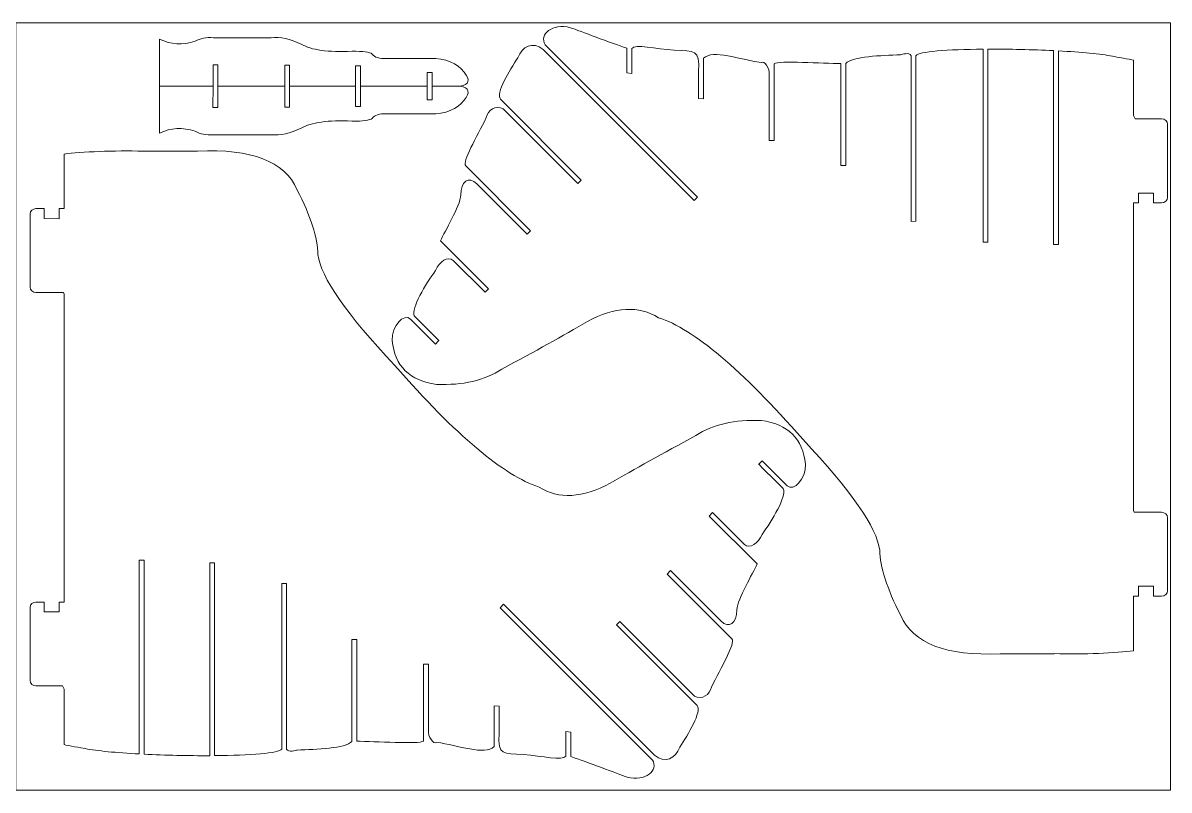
# Model space of a CAD drawing. Header units: centimetres. Extents: x -177 to 125, y 9 to 88.
# Drawn here: x 6 to 65.1, y 48 to 87.5 of the extents above; entities that cross this region are included whole.
import ezdxf

# ---------------------------------------------------------------- set-up
doc = ezdxf.new("R2010")
doc.units = ezdxf.units.CM
doc.header["$MEASUREMENT"] = 0
doc.layers.add('Camada 1', color=7, linetype='Continuous')

msp = doc.modelspace()

# ---------------------------------------------------------------- linework, layer by layer
at = {"layer": 'Camada 1', "color": 250, "lineweight": 20}
msp.add_lwpolyline([(5.63762, 48.00975), (65.13762, 48.00975), (65.13762, 87.50975), (5.63762, 87.50975), (5.63762, 48.00975)], close=True, dxfattribs=at)
at = {"layer": 'Camada 1', "color": 177, "lineweight": 9}
for points, knots in [([(56.34942, 55.03052), (53.57235, 54.90082), (51.86596, 55.55899), (51.23032, 57.00461), (51.23032, 57.00461), (50.51931, 58.39034), (50.15959, 59.50904), (50.15127, 60.36059), (50.15127, 60.36059), (50.00054, 61.52942), (48.6788, 63.43285), (46.1863, 66.07082), (46.1863, 66.07082), (43.04105, 69.66069), (40.56506, 71.74786), (38.75848, 72.33198), (38.75848, 72.33198), (37.73788, 72.96644), (36.51656, 72.89961), (35.09453, 72.13165), (35.09453, 72.13165), (33.8566, 71.41374), (32.38428, 70.59562), (30.67795, 69.67715), (30.67795, 69.67715), (29.7914, 69.1013), (28.67051, 68.84258), (27.31534, 68.90087), (27.31534, 68.90087), (25.93525, 69.0845), (25.17402, 69.8359), (25.03179, 71.15481), (25.03179, 71.15481), (25.02326, 71.93104), (25.62205, 72.58306), (25.98225, 72.25796), (25.98225, 72.25796), (25.98225, 72.25796), (27.26684, 70.97358), (27.26684, 70.97358), (27.26684, 70.97358), (27.26684, 70.97358), (27.49277, 71.21523), (27.44385, 71.15088), (27.44385, 71.15088), (27.44344, 71.15036), (26.16175, 72.43196), (26.16183, 72.43195), (26.16183, 72.43195), (26.00331, 72.79174), (26.75104, 74.06579), (27.27222, 74.76948), (27.27222, 74.76948), (27.46799, 75.23189), (27.89851, 75.5299), (28.18161, 75.27823), (28.18161, 75.27823), (28.18161, 75.27823), (29.81649, 73.64335), (29.81649, 73.64335), (29.81649, 73.64335), (29.81649, 73.64335), (29.99326, 73.82012), (29.99326, 73.82012), (29.99326, 73.82012), (29.99326, 73.82012), (27.52397, 76.28944), (27.52397, 76.28944), (27.52397, 76.28944), (27.75219, 76.80133), (28.51951, 78.04312), (28.57725, 78.65154), (28.57725, 78.65154), (28.56406, 79.33144), (28.96112, 79.65636), (29.4019, 79.21938), (29.4019, 79.21938), (29.4019, 79.21938), (31.98875, 76.63254), (31.98875, 76.63254), (31.98875, 76.63254), (31.98875, 76.63254), (32.16552, 76.80934), (32.16552, 76.80934), (32.16552, 76.80934), (32.16552, 76.80934), (28.82548, 80.14935), (28.82548, 80.14935), (28.82548, 80.14935), (28.62034, 80.35364), (29.38999, 81.6332), (29.88209, 82.63363), (29.88209, 82.63363), (29.95614, 83.01627), (30.37149, 83.30172), (30.75202, 83.08878), (30.75202, 83.08878), (30.75202, 83.08878), (34.59607, 79.24473), (34.59607, 79.24473), (34.59607, 79.24473), (34.59607, 79.24473), (34.77284, 79.4215), (34.77284, 79.4215), (34.77284, 79.4215), (34.77284, 79.4215), (30.61839, 83.57597), (30.61839, 83.57597), (30.61839, 83.57597), (30.36007, 83.89449), (31.07016, 85.06361), (31.5132, 85.71421), (31.5132, 85.71421), (31.71437, 86.30748), (32.27391, 86.58337), (32.80765, 86.13928), (32.80765, 86.13928), (32.80765, 86.13928), (40.58489, 78.36204), (40.58489, 78.36204), (40.58489, 78.36204), (40.58489, 78.36204), (40.76791, 78.54504), (40.76791, 78.54504), (40.76791, 78.54504), (40.76791, 78.54504), (32.91663, 86.38384), (32.91663, 86.38384), (32.91663, 86.38384), (32.58887, 86.91648), (33.28064, 87.50904), (34.21512, 87.26469)], [0, 0, 0, 0, 0.02941176, 0.02941176, 0.02941176, 0.02941176, 0.05882353, 0.05882353, 0.05882353, 0.05882353, 0.08823529, 0.08823529, 0.08823529, 0.08823529, 0.11764706, 0.11764706, 0.11764706, 0.11764706, 0.14705882, 0.14705882, 0.14705882, 0.14705882, 0.17647059, 0.17647059, 0.17647059, 0.17647059, 0.20588235, 0.20588235, 0.20588235, 0.20588235, 0.23529412, 0.23529412, 0.23529412, 0.23529412, 0.26470588, 0.26470588, 0.26470588, 0.26470588, 0.29411765, 0.29411765, 0.29411765, 0.29411765, 0.32352941, 0.32352941, 0.32352941, 0.32352941, 0.35294118, 0.35294118, 0.35294118, 0.35294118, 0.38235294, 0.38235294, 0.38235294, 0.38235294, 0.41176471, 0.41176471, 0.41176471, 0.41176471, 0.44117647, 0.44117647, 0.44117647, 0.44117647, 0.47058824, 0.47058824, 0.47058824, 0.47058824, 0.5, 0.5, 0.5, 0.5, 0.52941176, 0.52941176, 0.52941176, 0.52941176, 0.55882353, 0.55882353, 0.55882353, 0.55882353, 0.58823529, 0.58823529, 0.58823529, 0.58823529, 0.61764706, 0.61764706, 0.61764706, 0.61764706, 0.64705882, 0.64705882, 0.64705882, 0.64705882, 0.67647059, 0.67647059, 0.67647059, 0.67647059, 0.70588235, 0.70588235, 0.70588235, 0.70588235, 0.73529412, 0.73529412, 0.73529412, 0.73529412, 0.76470588, 0.76470588, 0.76470588, 0.76470588, 0.79411765, 0.79411765, 0.79411765, 0.79411765, 0.82352941, 0.82352941, 0.82352941, 0.82352941, 0.85294118, 0.85294118, 0.85294118, 0.85294118, 0.88235294, 0.88235294, 0.88235294, 0.88235294, 0.91176471, 0.91176471, 0.91176471, 0.91176471, 0.94117647, 0.94117647, 0.94117647, 0.94117647, 1, 1, 1, 1]), ([(34.21512, 87.26469), (34.73426, 87.09039), (36.27057, 86.48836), (37.12248, 86.20956), (37.12248, 86.20956), (37.12248, 86.20956), (37.12248, 84.94677), (37.12248, 84.94677), (37.12248, 84.94677), (37.12248, 84.94677), (37.37248, 84.91333), (37.37248, 84.91333), (37.37248, 84.91333), (37.37248, 84.91333), (37.37248, 86.18574), (37.37248, 86.18574), (37.37248, 86.18574), (37.53855, 86.4415), (38.61299, 86.16968), (39.56129, 86.10673)], [0, 0, 0, 0, 0.16666667, 0.16666667, 0.16666667, 0.16666667, 0.33333333, 0.33333333, 0.33333333, 0.33333333, 0.5, 0.5, 0.5, 0.5, 0.66666667, 0.66666667, 0.66666667, 0.66666667, 1, 1, 1, 1]), ([(39.56129, 86.10673), (40.61464, 86.03229), (40.90189, 86.18106), (40.8133, 85.01695), (40.8133, 85.01695), (40.8133, 85.01695), (40.8133, 83.61242), (40.8133, 83.61242), (40.8133, 83.61242), (40.8133, 83.61242), (41.0633, 83.60103), (41.0633, 83.60103), (41.0633, 83.60103), (41.0633, 83.60103), (41.06331, 85.69238), (41.06331, 85.69238), (41.06331, 85.69238), (41.56447, 86.16291), (42.9232, 85.62393), (44.03829, 85.47475), (44.03829, 85.47475), (44.21206, 85.60125), (44.48312, 85.17278), (44.46196, 84.84606), (44.46196, 84.84606), (44.46196, 84.84606), (44.46196, 81.45347), (44.46196, 81.45347), (44.46196, 81.45347), (44.46196, 81.45347), (44.71195, 81.45347), (44.71195, 81.45347), (44.71195, 81.45347), (44.71195, 81.45347), (44.713, 85.40552), (44.713, 85.40552), (44.713, 85.40552), (44.94055, 85.58827), (47.2377, 85.42002), (48.15375, 85.41423), (48.15375, 85.41423), (48.15375, 85.41423), (48.15254, 80.17169), (48.15254, 80.17169), (48.15254, 80.17169), (48.15254, 80.17169), (48.40253, 80.17169), (48.40253, 80.17169), (48.40253, 80.17169), (48.40253, 80.17169), (48.40253, 85.42221), (48.40253, 85.42221), (48.40253, 85.42221), (48.72938, 85.79856), (50.23863, 85.82745), (51.22305, 85.87128), (51.22305, 85.87128), (51.27658, 85.88226), (51.67602, 86.02056), (51.76435, 85.82143), (51.76435, 85.82143), (51.76435, 85.82143), (51.76435, 77.29095), (51.76435, 77.29095), (51.76435, 77.29095), (51.76435, 77.29095), (52.01435, 77.29548), (52.01435, 77.29548), (52.01435, 77.29548), (52.01435, 77.29548), (52.01435, 85.82142), (52.01435, 85.82142), (52.01435, 85.82142), (52.16126, 86.04021), (53.64987, 86.14472), (55.47092, 86.15935)], [0, 0, 0, 0, 0.05, 0.05, 0.05, 0.05, 0.1, 0.1, 0.1, 0.1, 0.15, 0.15, 0.15, 0.15, 0.2, 0.2, 0.2, 0.2, 0.25, 0.25, 0.25, 0.25, 0.3, 0.3, 0.3, 0.3, 0.35, 0.35, 0.35, 0.35, 0.4, 0.4, 0.4, 0.4, 0.45, 0.45, 0.45, 0.45, 0.5, 0.5, 0.5, 0.5, 0.55, 0.55, 0.55, 0.55, 0.6, 0.6, 0.6, 0.6, 0.65, 0.65, 0.65, 0.65, 0.7, 0.7, 0.7, 0.7, 0.75, 0.75, 0.75, 0.75, 0.8, 0.8, 0.8, 0.8, 0.85, 0.85, 0.85, 0.85, 0.9, 0.9, 0.9, 0.9, 1, 1, 1, 1]), ([(55.72091, 86.1608), (55.72091, 86.1608), (55.72092, 76.22564), (55.72092, 76.22564), (55.72092, 76.22564), (55.72092, 76.22564), (55.47091, 76.22564), (55.47091, 76.22564), (55.47091, 76.22564), (55.47091, 76.22564), (55.47092, 86.15937), (55.47092, 86.15937)], [0, 0, 0, 0, 0.25, 0.25, 0.25, 0.25, 0.5, 0.5, 0.5, 0.5, 1, 1, 1, 1]), ([(59.35485, 86.07088), (59.35485, 86.07088), (59.35485, 76.09931), (59.35485, 76.09931), (59.35485, 76.09931), (59.35485, 76.09931), (59.10485, 76.09931), (59.10485, 76.09931), (59.10485, 76.09931), (59.10485, 76.09931), (59.10486, 86.08375), (59.10486, 86.08375)], [0, 0, 0, 0, 0.25, 0.25, 0.25, 0.25, 0.5, 0.5, 0.5, 0.5, 1, 1, 1, 1]), ([(59.13503, 55.03324), (60.66068, 54.98834), (62.33553, 55.06894), (63.22819, 55.18022), (63.22819, 55.18022), (63.22819, 55.18022), (63.22819, 57.93159), (63.22819, 57.93159), (63.22819, 57.93159), (63.22819, 57.93159), (63.22819, 57.99402), (63.22819, 57.99402), (63.22819, 57.99402), (63.22819, 57.99402), (63.47818, 57.99403), (63.47818, 57.99403), (63.47818, 57.99403), (63.47818, 57.99403), (63.47818, 58.51265), (63.47818, 58.51265), (63.47818, 58.51265), (63.47818, 58.51265), (64.25818, 58.50824), (64.25818, 58.50824), (64.25818, 58.50824), (64.25818, 58.50824), (64.25819, 57.99402), (64.25819, 57.99402), (64.25819, 57.99402), (64.25819, 57.99402), (64.67387, 57.99403), (64.67387, 57.99403), (64.67387, 57.99403), (64.83887, 57.99403), (64.97388, 58.11812), (64.97388, 58.26978), (64.97388, 58.26978), (64.97388, 58.26978), (64.97388, 62.03829), (64.97388, 62.03829), (64.97388, 62.03829), (64.97388, 62.18995), (64.83888, 62.31404), (64.67387, 62.31404), (64.67387, 62.31404), (64.67387, 62.31404), (63.25742, 62.31404), (63.25742, 62.31404), (63.25742, 62.31404), (63.25742, 62.31404), (63.22819, 62.40423), (63.22819, 62.40423), (63.22819, 62.40423), (63.22819, 62.40423), (63.22819, 78.00577), (63.22819, 78.00577), (63.22819, 78.00577), (63.22819, 78.00577), (63.22819, 78.24901), (63.22819, 78.24901), (63.22819, 78.24901), (63.22819, 78.24901), (63.47818, 78.24901), (63.47818, 78.24901), (63.47818, 78.24901), (63.47818, 78.24901), (63.47818, 78.74938), (63.47818, 78.74938), (63.47818, 78.74938), (63.47818, 78.74938), (64.25819, 78.74871), (64.25819, 78.74871), (64.25819, 78.74871), (64.25819, 78.74871), (64.25819, 78.24901), (64.25819, 78.24901), (64.25819, 78.24901), (64.25819, 78.24901), (64.67387, 78.24901), (64.67387, 78.24901), (64.67387, 78.24901), (64.83888, 78.24901), (64.97387, 78.37309), (64.97387, 78.52475), (64.97387, 78.52475), (64.97387, 78.52475), (64.97387, 82.29326), (64.97387, 82.29326), (64.97387, 82.29326), (64.97387, 82.44492), (64.83888, 82.56901), (64.67388, 82.56901), (64.67388, 82.56901), (64.67388, 82.56901), (63.30593, 82.56901), (63.30593, 82.56901), (63.30593, 82.56901), (63.30593, 82.56901), (63.22818, 82.74298), (63.22818, 82.74298), (63.22818, 82.74298), (63.22818, 82.74298), (63.22819, 85.59028), (63.22819, 85.59028), (63.22819, 85.59028), (63.02676, 85.64074), (62.35253, 85.75646), (62.13688, 85.79629)], [0, 0, 0, 0, 0.03571429, 0.03571429, 0.03571429, 0.03571429, 0.07142857, 0.07142857, 0.07142857, 0.07142857, 0.10714286, 0.10714286, 0.10714286, 0.10714286, 0.14285714, 0.14285714, 0.14285714, 0.14285714, 0.17857143, 0.17857143, 0.17857143, 0.17857143, 0.21428571, 0.21428571, 0.21428571, 0.21428571, 0.25, 0.25, 0.25, 0.25, 0.28571429, 0.28571429, 0.28571429, 0.28571429, 0.32142857, 0.32142857, 0.32142857, 0.32142857, 0.35714286, 0.35714286, 0.35714286, 0.35714286, 0.39285714, 0.39285714, 0.39285714, 0.39285714, 0.42857143, 0.42857143, 0.42857143, 0.42857143, 0.46428571, 0.46428571, 0.46428571, 0.46428571, 0.5, 0.5, 0.5, 0.5, 0.53571429, 0.53571429, 0.53571429, 0.53571429, 0.57142857, 0.57142857, 0.57142857, 0.57142857, 0.60714286, 0.60714286, 0.60714286, 0.60714286, 0.64285714, 0.64285714, 0.64285714, 0.64285714, 0.67857143, 0.67857143, 0.67857143, 0.67857143, 0.71428571, 0.71428571, 0.71428571, 0.71428571, 0.75, 0.75, 0.75, 0.75, 0.78571429, 0.78571429, 0.78571429, 0.78571429, 0.82142857, 0.82142857, 0.82142857, 0.82142857, 0.85714286, 0.85714286, 0.85714286, 0.85714286, 0.89285714, 0.89285714, 0.89285714, 0.89285714, 0.92857143, 0.92857143, 0.92857143, 0.92857143, 1, 1, 1, 1]), ([(12.22347, 80.90724), (10.69782, 80.95214), (9.02297, 80.87154), (8.13031, 80.76026), (8.13031, 80.76026), (8.13031, 80.76026), (8.13031, 78.00889), (8.13031, 78.00889), (8.13031, 78.00889), (8.13031, 78.00889), (8.13031, 77.94646), (8.13031, 77.94646), (8.13031, 77.94646), (8.13031, 77.94646), (7.88032, 77.94645), (7.88032, 77.94645), (7.88032, 77.94645), (7.88032, 77.94645), (7.88032, 77.42783), (7.88032, 77.42783), (7.88032, 77.42783), (7.88032, 77.42783), (7.10032, 77.43224), (7.10032, 77.43224), (7.10032, 77.43224), (7.10032, 77.43224), (7.10031, 77.94646), (7.10031, 77.94646), (7.10031, 77.94646), (7.10031, 77.94646), (6.68463, 77.94645), (6.68463, 77.94645), (6.68463, 77.94645), (6.51963, 77.94645), (6.38462, 77.82236), (6.38462, 77.6707), (6.38462, 77.6707), (6.38462, 77.6707), (6.38462, 73.90219), (6.38462, 73.90219), (6.38462, 73.90219), (6.38462, 73.75053), (6.51962, 73.62644), (6.68463, 73.62644), (6.68463, 73.62644), (6.68463, 73.62644), (8.10108, 73.62644), (8.10108, 73.62644), (8.10108, 73.62644), (8.10108, 73.62644), (8.13031, 73.53625), (8.13031, 73.53625), (8.13031, 73.53625), (8.13031, 73.53625), (8.13031, 57.93471), (8.13031, 57.93471), (8.13031, 57.93471), (8.13031, 57.93471), (8.13031, 57.69147), (8.13031, 57.69147), (8.13031, 57.69147), (8.13031, 57.69147), (7.88032, 57.69147), (7.88032, 57.69147), (7.88032, 57.69147), (7.88032, 57.69147), (7.88032, 57.1911), (7.88032, 57.1911), (7.88032, 57.1911), (7.88032, 57.1911), (7.10031, 57.19177), (7.10031, 57.19177), (7.10031, 57.19177), (7.10031, 57.19177), (7.10031, 57.69147), (7.10031, 57.69147), (7.10031, 57.69147), (7.10031, 57.69147), (6.68463, 57.69147), (6.68463, 57.69147), (6.68463, 57.69147), (6.51962, 57.69147), (6.38463, 57.56739), (6.38463, 57.41573), (6.38463, 57.41573), (6.38463, 57.41573), (6.38463, 53.64722), (6.38463, 53.64722), (6.38463, 53.64722), (6.38463, 53.49556), (6.51962, 53.37147), (6.68462, 53.37147), (6.68462, 53.37147), (6.68462, 53.37147), (8.05257, 53.37147), (8.05257, 53.37147), (8.05257, 53.37147), (8.05257, 53.37147), (8.13032, 53.1975), (8.13032, 53.1975), (8.13032, 53.1975), (8.13032, 53.1975), (8.13031, 50.3502), (8.13031, 50.3502), (8.13031, 50.3502), (8.33174, 50.29974), (9.00597, 50.18402), (9.22162, 50.14419)], [0, 0, 0, 0, 0.03571429, 0.03571429, 0.03571429, 0.03571429, 0.07142857, 0.07142857, 0.07142857, 0.07142857, 0.10714286, 0.10714286, 0.10714286, 0.10714286, 0.14285714, 0.14285714, 0.14285714, 0.14285714, 0.17857143, 0.17857143, 0.17857143, 0.17857143, 0.21428571, 0.21428571, 0.21428571, 0.21428571, 0.25, 0.25, 0.25, 0.25, 0.28571429, 0.28571429, 0.28571429, 0.28571429, 0.32142857, 0.32142857, 0.32142857, 0.32142857, 0.35714286, 0.35714286, 0.35714286, 0.35714286, 0.39285714, 0.39285714, 0.39285714, 0.39285714, 0.42857143, 0.42857143, 0.42857143, 0.42857143, 0.46428571, 0.46428571, 0.46428571, 0.46428571, 0.5, 0.5, 0.5, 0.5, 0.53571429, 0.53571429, 0.53571429, 0.53571429, 0.57142857, 0.57142857, 0.57142857, 0.57142857, 0.60714286, 0.60714286, 0.60714286, 0.60714286, 0.64285714, 0.64285714, 0.64285714, 0.64285714, 0.67857143, 0.67857143, 0.67857143, 0.67857143, 0.71428571, 0.71428571, 0.71428571, 0.71428571, 0.75, 0.75, 0.75, 0.75, 0.78571429, 0.78571429, 0.78571429, 0.78571429, 0.82142857, 0.82142857, 0.82142857, 0.82142857, 0.85714286, 0.85714286, 0.85714286, 0.85714286, 0.89285714, 0.89285714, 0.89285714, 0.89285714, 0.92857143, 0.92857143, 0.92857143, 0.92857143, 1, 1, 1, 1]), ([(15.00908, 80.90996), (17.78615, 81.03966), (19.49254, 80.38149), (20.12818, 78.93587), (20.12818, 78.93587), (20.83919, 77.55014), (21.19891, 76.43144), (21.20723, 75.57989), (21.20723, 75.57989), (21.35796, 74.41106), (22.6797, 72.50763), (25.1722, 69.86966), (25.1722, 69.86966), (28.31745, 66.27979), (30.79344, 64.19262), (32.60002, 63.6085), (32.60002, 63.6085), (33.62062, 62.97404), (34.84194, 63.04087), (36.26397, 63.80883), (36.26397, 63.80883), (37.5019, 64.52674), (38.97422, 65.34486), (40.68055, 66.26333), (40.68055, 66.26333), (41.5671, 66.83918), (42.68799, 67.0979), (44.04316, 67.03961), (44.04316, 67.03961), (45.42325, 66.85598), (46.18448, 66.10458), (46.32671, 64.78567), (46.32671, 64.78567), (46.33524, 64.00944), (45.73645, 63.35742), (45.37625, 63.68252), (45.37625, 63.68252), (45.37625, 63.68252), (44.09166, 64.9669), (44.09166, 64.9669), (44.09166, 64.9669), (44.09166, 64.9669), (43.86573, 64.72525), (43.91465, 64.7896), (43.91465, 64.7896), (43.91506, 64.79012), (45.19675, 63.50852), (45.19667, 63.50853), (45.19667, 63.50853), (45.35519, 63.14874), (44.60746, 61.87469), (44.08628, 61.171), (44.08628, 61.171), (43.89051, 60.70859), (43.45999, 60.41058), (43.17689, 60.66225), (43.17689, 60.66225), (43.17689, 60.66225), (41.54201, 62.29713), (41.54201, 62.29713), (41.54201, 62.29713), (41.54201, 62.29713), (41.36524, 62.12036), (41.36524, 62.12036), (41.36524, 62.12036), (41.36524, 62.12036), (43.83453, 59.65104), (43.83453, 59.65104), (43.83453, 59.65104), (43.60631, 59.13915), (42.83899, 57.89736), (42.78125, 57.28894), (42.78125, 57.28894), (42.79444, 56.60904), (42.39738, 56.28412), (41.9566, 56.7211), (41.9566, 56.7211), (41.9566, 56.7211), (39.36975, 59.30794), (39.36975, 59.30794), (39.36975, 59.30794), (39.36975, 59.30794), (39.19298, 59.13114), (39.19298, 59.13114), (39.19298, 59.13114), (39.19298, 59.13114), (42.53302, 55.79113), (42.53302, 55.79113), (42.53302, 55.79113), (42.73816, 55.58684), (41.96851, 54.30728), (41.47641, 53.30685), (41.47641, 53.30685), (41.40236, 52.92421), (40.98701, 52.63876), (40.60648, 52.8517), (40.60648, 52.8517), (40.60648, 52.8517), (36.76243, 56.69575), (36.76243, 56.69575), (36.76243, 56.69575), (36.76243, 56.69575), (36.58566, 56.51898), (36.58566, 56.51898), (36.58566, 56.51898), (36.58566, 56.51898), (40.74011, 52.36451), (40.74011, 52.36451), (40.74011, 52.36451), (40.99843, 52.04599), (40.28834, 50.87687), (39.8453, 50.22627), (39.8453, 50.22627), (39.64413, 49.633), (39.08459, 49.35711), (38.55085, 49.8012), (38.55085, 49.8012), (38.55085, 49.8012), (30.77361, 57.57844), (30.77361, 57.57844), (30.77361, 57.57844), (30.77361, 57.57844), (30.59059, 57.39544), (30.59059, 57.39544), (30.59059, 57.39544), (30.59059, 57.39544), (38.44187, 49.55664), (38.44187, 49.55664), (38.44187, 49.55664), (38.76963, 49.024), (38.07786, 48.43144), (37.14338, 48.67579)], [0, 0, 0, 0, 0.02941176, 0.02941176, 0.02941176, 0.02941176, 0.05882353, 0.05882353, 0.05882353, 0.05882353, 0.08823529, 0.08823529, 0.08823529, 0.08823529, 0.11764706, 0.11764706, 0.11764706, 0.11764706, 0.14705882, 0.14705882, 0.14705882, 0.14705882, 0.17647059, 0.17647059, 0.17647059, 0.17647059, 0.20588235, 0.20588235, 0.20588235, 0.20588235, 0.23529412, 0.23529412, 0.23529412, 0.23529412, 0.26470588, 0.26470588, 0.26470588, 0.26470588, 0.29411765, 0.29411765, 0.29411765, 0.29411765, 0.32352941, 0.32352941, 0.32352941, 0.32352941, 0.35294118, 0.35294118, 0.35294118, 0.35294118, 0.38235294, 0.38235294, 0.38235294, 0.38235294, 0.41176471, 0.41176471, 0.41176471, 0.41176471, 0.44117647, 0.44117647, 0.44117647, 0.44117647, 0.47058824, 0.47058824, 0.47058824, 0.47058824, 0.5, 0.5, 0.5, 0.5, 0.52941176, 0.52941176, 0.52941176, 0.52941176, 0.55882353, 0.55882353, 0.55882353, 0.55882353, 0.58823529, 0.58823529, 0.58823529, 0.58823529, 0.61764706, 0.61764706, 0.61764706, 0.61764706, 0.64705882, 0.64705882, 0.64705882, 0.64705882, 0.67647059, 0.67647059, 0.67647059, 0.67647059, 0.70588235, 0.70588235, 0.70588235, 0.70588235, 0.73529412, 0.73529412, 0.73529412, 0.73529412, 0.76470588, 0.76470588, 0.76470588, 0.76470588, 0.79411765, 0.79411765, 0.79411765, 0.79411765, 0.82352941, 0.82352941, 0.82352941, 0.82352941, 0.85294118, 0.85294118, 0.85294118, 0.85294118, 0.88235294, 0.88235294, 0.88235294, 0.88235294, 0.91176471, 0.91176471, 0.91176471, 0.91176471, 0.94117647, 0.94117647, 0.94117647, 0.94117647, 1, 1, 1, 1]), ([(27.44069, 71.15395), (27.45192, 71.16434), (27.4549, 71.16542), (27.44385, 71.15088), (27.44385, 71.15088), (27.44384, 71.15087), (27.44277, 71.15191), (27.44069, 71.15395)], [0, 0, 0, 0, 0.33333333, 0.33333333, 0.33333333, 0.33333333, 1, 1, 1, 1]), ([(43.91781, 64.78653), (43.90658, 64.77614), (43.9036, 64.77506), (43.91465, 64.7896), (43.91465, 64.7896), (43.91466, 64.78961), (43.91573, 64.78857), (43.91781, 64.78653)], [0, 0, 0, 0, 0.33333333, 0.33333333, 0.33333333, 0.33333333, 1, 1, 1, 1]), ([(12.00365, 49.8696), (12.00365, 49.8696), (12.00365, 59.84117), (12.00365, 59.84117), (12.00365, 59.84117), (12.00365, 59.84117), (12.25365, 59.84117), (12.25365, 59.84117), (12.25365, 59.84117), (12.25365, 59.84117), (12.25364, 49.85673), (12.25364, 49.85673)], [0, 0, 0, 0, 0.25, 0.25, 0.25, 0.25, 0.5, 0.5, 0.5, 0.5, 1, 1, 1, 1]), ([(15.63759, 49.77968), (15.63759, 49.77968), (15.63758, 59.71484), (15.63758, 59.71484), (15.63758, 59.71484), (15.63758, 59.71484), (15.88759, 59.71484), (15.88759, 59.71484), (15.88759, 59.71484), (15.88759, 59.71484), (15.88758, 49.78111), (15.88758, 49.78111)], [0, 0, 0, 0, 0.25, 0.25, 0.25, 0.25, 0.5, 0.5, 0.5, 0.5, 1, 1, 1, 1]), ([(31.79721, 49.83375), (30.74386, 49.90819), (30.45661, 49.75942), (30.5452, 50.92353), (30.5452, 50.92353), (30.5452, 50.92353), (30.5452, 52.32806), (30.5452, 52.32806), (30.5452, 52.32806), (30.5452, 52.32806), (30.2952, 52.33945), (30.2952, 52.33945), (30.2952, 52.33945), (30.2952, 52.33945), (30.29519, 50.2481), (30.29519, 50.2481), (30.29519, 50.2481), (29.79403, 49.77757), (28.4353, 50.31655), (27.32021, 50.46573), (27.32021, 50.46573), (27.14644, 50.33923), (26.87538, 50.7677), (26.89654, 51.09442), (26.89654, 51.09442), (26.89654, 51.09442), (26.89654, 54.48701), (26.89654, 54.48701), (26.89654, 54.48701), (26.89654, 54.48701), (26.64655, 54.48701), (26.64655, 54.48701), (26.64655, 54.48701), (26.64655, 54.48701), (26.6455, 50.53496), (26.6455, 50.53496), (26.6455, 50.53496), (26.41795, 50.35221), (24.1208, 50.52046), (23.20475, 50.52625), (23.20475, 50.52625), (23.20475, 50.52625), (23.20596, 55.76879), (23.20596, 55.76879), (23.20596, 55.76879), (23.20596, 55.76879), (22.95597, 55.76879), (22.95597, 55.76879), (22.95597, 55.76879), (22.95597, 55.76879), (22.95597, 50.51827), (22.95597, 50.51827), (22.95597, 50.51827), (22.62912, 50.14192), (21.11987, 50.11303), (20.13545, 50.0692), (20.13545, 50.0692), (20.08192, 50.05822), (19.68248, 49.91992), (19.59415, 50.11905), (19.59415, 50.11905), (19.59415, 50.11905), (19.59415, 58.64953), (19.59415, 58.64953), (19.59415, 58.64953), (19.59415, 58.64953), (19.34415, 58.645), (19.34415, 58.645), (19.34415, 58.645), (19.34415, 58.645), (19.34415, 50.11906), (19.34415, 50.11906), (19.34415, 50.11906), (19.19724, 49.90027), (17.70863, 49.79576), (15.88758, 49.78113)], [0, 0, 0, 0, 0.05, 0.05, 0.05, 0.05, 0.1, 0.1, 0.1, 0.1, 0.15, 0.15, 0.15, 0.15, 0.2, 0.2, 0.2, 0.2, 0.25, 0.25, 0.25, 0.25, 0.3, 0.3, 0.3, 0.3, 0.35, 0.35, 0.35, 0.35, 0.4, 0.4, 0.4, 0.4, 0.45, 0.45, 0.45, 0.45, 0.5, 0.5, 0.5, 0.5, 0.55, 0.55, 0.55, 0.55, 0.6, 0.6, 0.6, 0.6, 0.65, 0.65, 0.65, 0.65, 0.7, 0.7, 0.7, 0.7, 0.75, 0.75, 0.75, 0.75, 0.8, 0.8, 0.8, 0.8, 0.85, 0.85, 0.85, 0.85, 0.9, 0.9, 0.9, 0.9, 1, 1, 1, 1]), ([(37.14338, 48.67579), (36.62424, 48.85009), (35.08793, 49.45212), (34.23602, 49.73092), (34.23602, 49.73092), (34.23602, 49.73092), (34.23602, 50.99371), (34.23602, 50.99371), (34.23602, 50.99371), (34.23602, 50.99371), (33.98602, 51.02715), (33.98602, 51.02715), (33.98602, 51.02715), (33.98602, 51.02715), (33.98602, 49.75474), (33.98602, 49.75474), (33.98602, 49.75474), (33.81995, 49.49898), (32.74551, 49.7708), (31.79721, 49.83375)], [0, 0, 0, 0, 0.16666667, 0.16666667, 0.16666667, 0.16666667, 0.33333333, 0.33333333, 0.33333333, 0.33333333, 0.5, 0.5, 0.5, 0.5, 0.66666667, 0.66666667, 0.66666667, 0.66666667, 1, 1, 1, 1])]:
    msp.add_open_spline(points, degree=3, knots=knots, dxfattribs=at)
at = {"layer": 'Camada 1', "color": 250, "lineweight": 9}
for points in [[(24.74349, 85.6839), (24.74349, 85.6839), (26.99023, 85.68398), (26.99023, 85.68398), (26.99023, 85.68398), (27.77501, 85.68819), (28.38765, 85.44974), (28.73823, 84.96885), (28.73823, 84.96885), (29.07629, 84.57167), (29.00541, 84.33315), (28.52542, 84.25374), (28.52542, 84.25374), (28.7894, 84.25374), (27.88216, 84.25312), (27.09041, 84.25309), (27.09041, 84.25309), (27.09041, 84.25309), (27.09041, 84.96084), (27.09041, 84.96084), (27.09041, 84.96084), (27.09041, 84.96084), (26.84042, 84.96084), (26.84042, 84.96084), (26.84042, 84.96084), (26.84042, 84.96084), (26.84042, 84.25309), (26.84042, 84.25309), (26.84042, 84.25309), (26.84042, 84.25309), (23.39955, 84.25309), (23.39955, 84.25309), (23.39955, 84.25309), (23.39955, 84.25309), (23.39955, 85.29777), (23.39955, 85.29777), (23.39955, 85.29777), (23.39955, 85.29777), (23.14956, 85.29777), (23.14956, 85.29777), (23.14956, 85.29777), (23.14956, 85.29777), (23.14954, 84.25309), (23.14954, 84.25309), (23.14954, 84.25309), (23.14954, 84.25309), (19.74978, 84.25309), (19.74978, 84.25309), (19.74978, 84.25309), (19.74978, 84.25309), (19.74978, 85.3388), (19.74978, 85.3388), (19.74978, 85.3388), (19.74978, 85.3388), (19.49979, 85.3388), (19.49979, 85.3388), (19.49979, 85.3388), (19.49979, 85.3388), (19.49979, 84.25309), (19.49979, 84.25309), (19.49979, 84.25309), (19.49979, 84.25309), (16.05874, 84.25309), (16.05874, 84.25309), (16.05874, 84.25309), (16.05874, 84.25309), (16.05874, 85.35172), (16.05874, 85.35172), (16.05874, 85.35172), (16.05874, 85.35172), (15.80872, 85.35172), (15.80872, 85.35172), (15.80872, 85.35172), (15.80872, 85.35172), (15.80872, 84.25309), (15.80872, 84.25309), (15.80872, 84.25309), (15.80872, 84.25309), (13.04906, 84.25299), (13.04906, 84.25299), (13.04906, 84.25299), (13.04906, 84.25299), (13.0514, 86.67455), (13.0514, 86.67455), (13.0514, 86.67455), (13.6195, 86.39014), (14.23172, 86.3567), (14.88822, 86.57427), (14.88822, 86.57427), (15.14289, 86.71644), (15.45598, 86.77494), (15.82747, 86.74993), (15.82747, 86.74993), (15.82747, 86.74993), (18.79529, 86.75008), (18.79529, 86.75008), (18.79529, 86.75008), (19.26121, 86.79605), (19.78053, 86.68311), (20.35329, 86.41138), (20.35329, 86.41138), (20.86151, 86.11459), (21.73235, 85.99333), (22.96533, 86.04764), (22.96533, 86.04764), (23.52097, 86.06009), (23.86708, 86.01415), (24.00361, 85.90979), (24.00361, 85.90979), (24.12573, 85.73408), (24.37245, 85.65876), (24.74349, 85.6839)], [(27.09041, 83.54534), (27.09041, 83.54534), (27.09041, 84.25309), (27.09041, 84.25309), (27.09041, 84.25309), (27.88216, 84.25304), (28.7893, 84.25244), (28.52532, 84.25247), (28.52532, 84.25247), (29.00531, 84.17298), (29.07619, 83.93454), (28.73813, 83.53734), (28.73813, 83.53734), (28.38755, 83.05647), (27.77491, 82.81797), (26.99013, 82.82221), (26.99013, 82.82221), (26.99013, 82.82221), (24.74339, 82.82231), (24.74339, 82.82231), (24.74339, 82.82231), (24.37235, 82.84745), (24.12563, 82.7721), (24.00351, 82.5964), (24.00351, 82.5964), (23.86698, 82.49206), (23.52087, 82.44609), (22.96523, 82.45852), (22.96523, 82.45852), (21.73225, 82.51288), (20.86141, 82.39162), (20.35319, 82.0948), (20.35319, 82.0948), (19.78043, 81.8231), (19.26111, 81.71013), (18.79519, 81.7561), (18.79519, 81.7561), (18.79519, 81.7561), (15.82737, 81.75626), (15.82737, 81.75626), (15.82737, 81.75626), (15.45588, 81.73125), (15.14279, 81.78975), (14.88812, 81.93191), (14.88812, 81.93191), (14.23162, 82.14948), (13.6194, 82.11605), (13.0513, 81.83163), (13.0513, 81.83163), (13.0513, 81.83163), (13.04896, 84.25319), (13.04896, 84.25319), (13.04896, 84.25319), (13.04896, 84.25319), (15.80873, 84.25309), (15.80873, 84.25309), (15.80873, 84.25309), (15.80873, 84.25309), (15.79957, 83.15446), (15.79957, 83.15446), (15.79957, 83.15446), (15.79957, 83.15446), (16.05874, 83.15446), (16.05874, 83.15446), (16.05874, 83.15446), (16.05874, 83.15446), (16.05874, 84.25309), (16.05874, 84.25309), (16.05874, 84.25309), (16.05874, 84.25309), (19.49979, 84.25309), (19.49979, 84.25309), (19.49979, 84.25309), (19.49979, 84.25309), (19.49979, 83.16741), (19.49979, 83.16741), (19.49979, 83.16741), (19.49979, 83.16741), (19.74978, 83.16741), (19.74978, 83.16741), (19.74978, 83.16741), (19.74978, 83.16741), (19.74978, 84.25309), (19.74978, 84.25309), (19.74978, 84.25309), (19.74978, 84.25309), (23.14954, 84.25309), (23.14954, 84.25309), (23.14954, 84.25309), (23.14954, 84.25309), (23.14954, 83.20841), (23.14954, 83.20841), (23.14954, 83.20841), (23.14954, 83.20841), (23.39956, 83.20841), (23.39956, 83.20841), (23.39956, 83.20841), (23.39956, 83.20841), (23.39956, 84.25309), (23.39956, 84.25309), (23.39956, 84.25309), (23.39956, 84.25309), (26.84042, 84.25309), (26.84042, 84.25309), (26.84042, 84.25309), (26.84042, 84.25309), (26.84042, 83.54534), (26.84042, 83.54534), (26.84042, 83.54534), (26.84042, 83.54534), (27.09041, 83.54534), (27.09041, 83.54534)]]:
    msp.add_open_spline(points, degree=3, knots=[0, 0, 0, 0, 0.03448276, 0.03448276, 0.03448276, 0.03448276, 0.06896552, 0.06896552, 0.06896552, 0.06896552, 0.10344828, 0.10344828, 0.10344828, 0.10344828, 0.13793103, 0.13793103, 0.13793103, 0.13793103, 0.17241379, 0.17241379, 0.17241379, 0.17241379, 0.20689655, 0.20689655, 0.20689655, 0.20689655, 0.24137931, 0.24137931, 0.24137931, 0.24137931, 0.27586207, 0.27586207, 0.27586207, 0.27586207, 0.31034483, 0.31034483, 0.31034483, 0.31034483, 0.34482759, 0.34482759, 0.34482759, 0.34482759, 0.37931034, 0.37931034, 0.37931034, 0.37931034, 0.4137931, 0.4137931, 0.4137931, 0.4137931, 0.44827586, 0.44827586, 0.44827586, 0.44827586, 0.48275862, 0.48275862, 0.48275862, 0.48275862, 0.51724138, 0.51724138, 0.51724138, 0.51724138, 0.55172414, 0.55172414, 0.55172414, 0.55172414, 0.5862069, 0.5862069, 0.5862069, 0.5862069, 0.62068966, 0.62068966, 0.62068966, 0.62068966, 0.65517241, 0.65517241, 0.65517241, 0.65517241, 0.68965517, 0.68965517, 0.68965517, 0.68965517, 0.72413793, 0.72413793, 0.72413793, 0.72413793, 0.75862069, 0.75862069, 0.75862069, 0.75862069, 0.79310345, 0.79310345, 0.79310345, 0.79310345, 0.82758621, 0.82758621, 0.82758621, 0.82758621, 0.86206897, 0.86206897, 0.86206897, 0.86206897, 0.89655172, 0.89655172, 0.89655172, 0.89655172, 0.93103448, 0.93103448, 0.93103448, 0.93103448, 1, 1, 1, 1], dxfattribs=at)
at = {"layer": 'Camada 1', "color": 177, "lineweight": 9}
for points in [[(55.72091, 86.1608), (56.81824, 86.16467), (58.01654, 86.13728), (59.10486, 86.08374)], [(59.35485, 86.07088), (60.52516, 86.00794), (61.5445, 85.91418), (62.13696, 85.79629)], [(15.00908, 80.90996), (14.35857, 80.91628), (13.42994, 80.91628), (12.22334, 80.90997)], [(56.34942, 55.03052), (56.99993, 55.0242), (57.92856, 55.0242), (59.13516, 55.03051)], [(12.00365, 49.8696), (10.83334, 49.93254), (9.814, 50.0263), (9.22154, 50.14419)], [(15.63759, 49.77968), (14.54026, 49.77581), (13.34196, 49.8032), (12.25364, 49.85674)]]:
    msp.add_open_spline(points, degree=3, dxfattribs=at)

doc.saveas('drawing.dxf')
